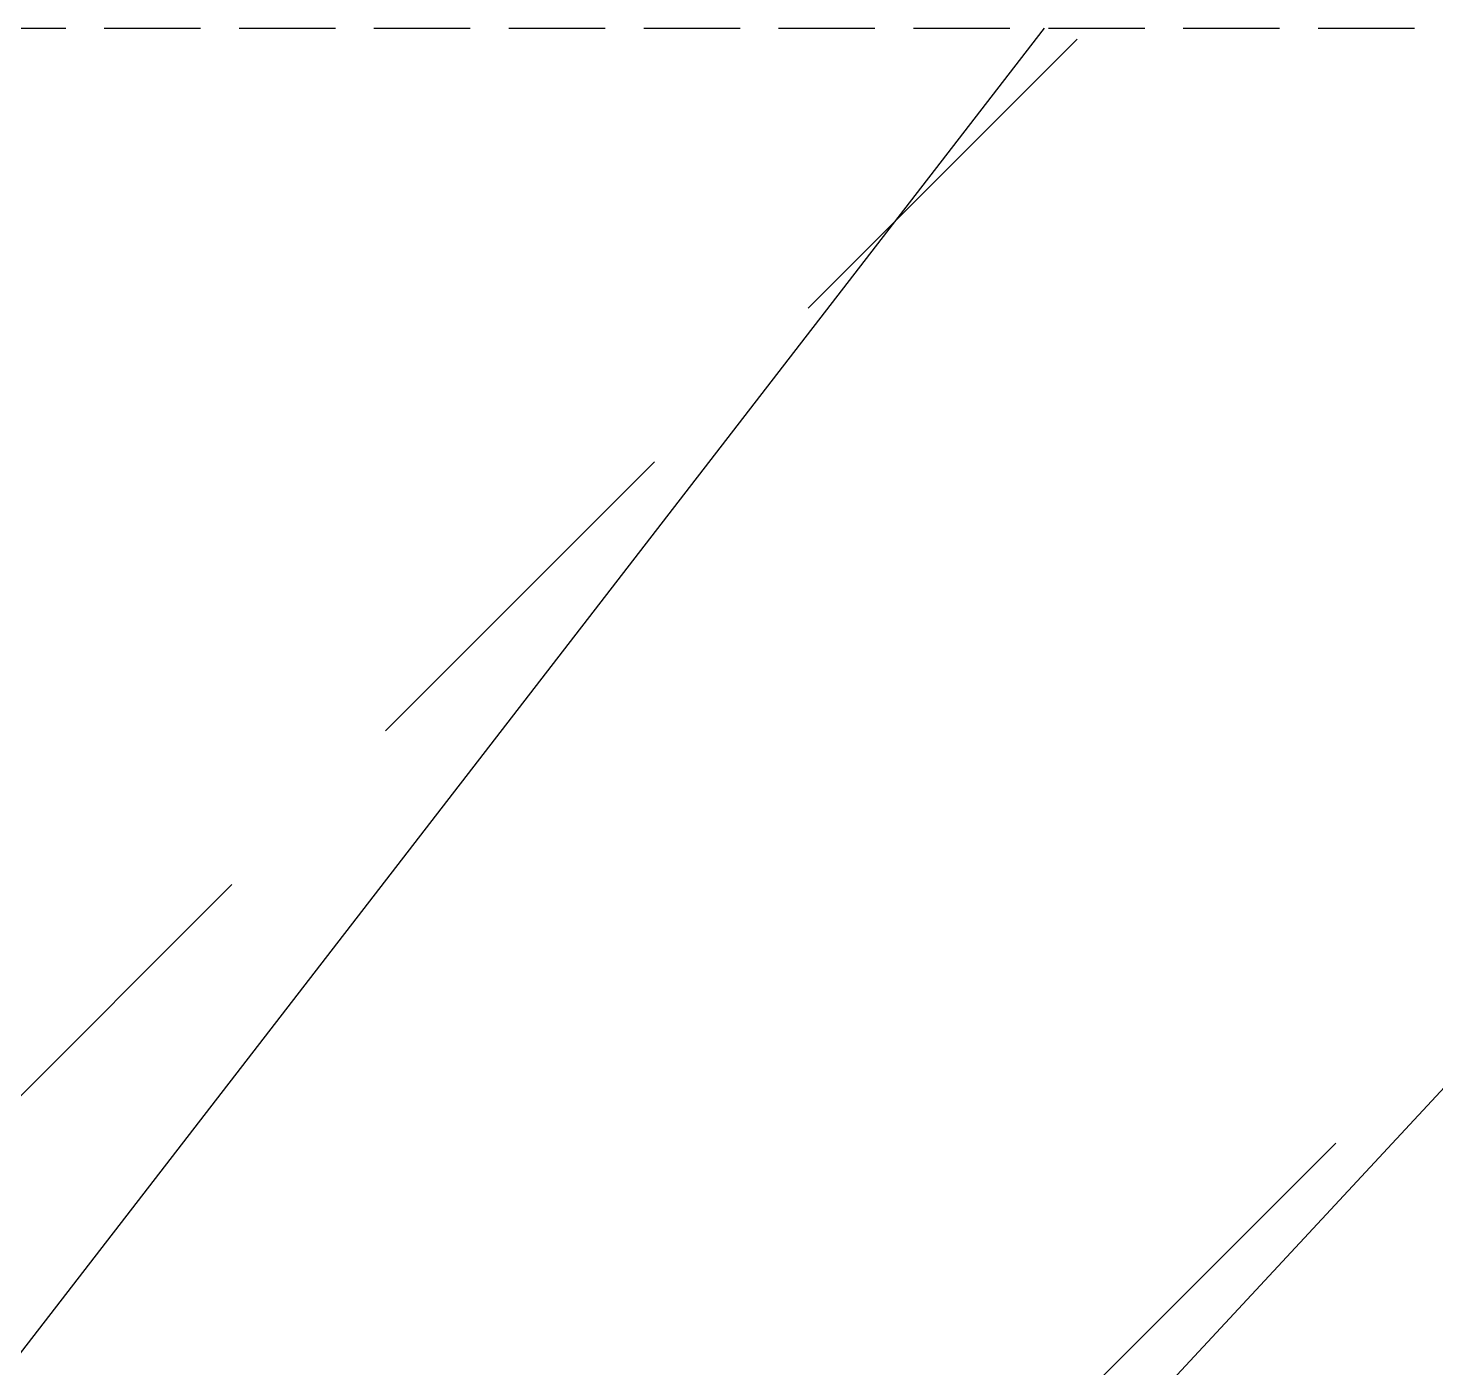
# Model space of a CAD drawing. Extents: x 343299501 to 344531018, y 671200678 to 672446893.
# Drawn here: x 344107604 to 344107677.1, y 671970556.6 to 671970626.1 of the extents above; entities that cross this region are included whole.
import ezdxf

# ---------------------------------------------------------------- set-up
doc = ezdxf.new("R2010")
doc.units = 0
doc.header["$LTSCALE"] = 10
doc.header["$MEASUREMENT"] = 0
doc.linetypes.add('DASH', pattern=[0.35, 0.25, -0.1])

msp = doc.modelspace()

# ---------------------------------------------------------------- hatches: boundary and pattern name
h = msp.add_hatch()
h.set_pattern_fill('天然石材', color=8, scale=10)
h.set_pattern_definition([(45, (725416.0399803519, 202311.7805035114), (-35.35535320146299, 35.355353201463), []), (45, (725433.4272053242, 202293.8293684721), (-35.35535320146299, 35.355353201463), [19.73685, -11.2782])])
h.paths.add_polyline_path([(344107720.1683939, 671970626.1375676), (344107530.989849, 671970626.1375676), (344107530.9898489, 671970544.6748106), (344107720.168394, 671970544.6748108)])

# ---------------------------------------------------------------- linework, layer by layer
at = {"color": 1, "linetype": 'DASH', "ltscale": 2}
msp.add_lwpolyline([(344107530.989849, 671970626.1375676), (344107787.6760758, 671970626.1375676), (344107787.6760758, 671970368.2345273), (344107530.989849, 671970368.2345273)], close=True, dxfattribs=at)

doc.saveas('drawing.dxf')
